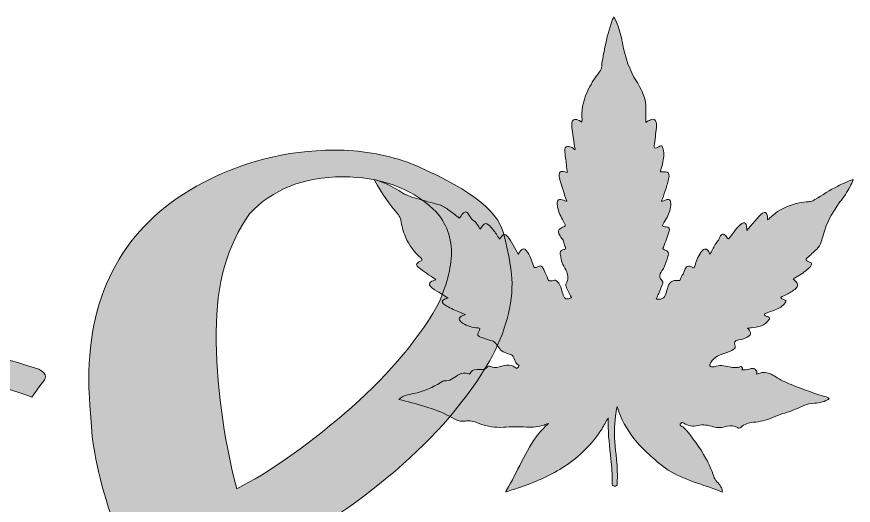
# Model space of a CAD drawing. Extents: x 464 to 1536, y -1291 to -709.
# Drawn here: x 717.1 to 961.7, y -852.4 to -709.4 of the extents above; entities that cross this region are included whole.
import ezdxf

# ---------------------------------------------------------------- set-up
doc = ezdxf.new("R2010")
doc.units = 0
doc.header["$MEASUREMENT"] = 0
doc.layers.add('katman 1', color=7, linetype='Continuous')

# ---------------------------------------------------------------- blocks, each defined once
blk = doc.blocks.new('block 4')
at = {"layer": 'katman 1', "true_color": 0xe21f1f}
h = blk.add_hatch(color=22, dxfattribs=at)
h.dxf.hatch_style = 2
edge = h.paths.add_edge_path()
edge.add_spline(control_points=[(890.04, -826.76), (889.43, -827.87), (888.83, -828.98), (888.16, -830.05), (885.39, -834.49), (881.75, -838.07), (877.38, -840.94), (873.43, -843.53), (869.13, -845.42), (864.68, -846.98), (863.22, -847.49), (861.75, -847.96), (860.27, -848.41), (860.22, -848.43), (860.16, -848.43), (860.04, -848.46), (860.16, -848.27), (860.25, -848.12), (860.33, -847.97), (861.97, -845.29), (863.3, -842.44), (864.72, -839.64), (866.18, -836.76), (867.73, -833.93), (869.77, -831.4), (870.61, -830.36), (871.53, -829.4), (872.59, -828.42), (872.11, -828.6), (871.73, -828.75), (871.34, -828.88), (869.67, -829.45), (867.93, -829.54), (866.18, -829.47), (863.92, -829.39), (861.66, -829.39), (859.4, -829.53), (857.04, -829.68), (854.74, -829.41), (852.54, -828.5), (851.61, -828.11), (850.66, -827.81), (849.66, -827.7), (849.23, -827.65), (848.8, -827.62), (848.37, -827.71), (847.33, -827.94), (846.35, -827.74), (845.45, -827.22), (840.86, -824.58), (835.83, -823.15), (830.75, -821.86), (830.14, -821.71), (829.53, -821.59), (828.87, -821.44), (829.58, -820.66), (830.43, -820.22), (831.39, -820.01), (832.63, -819.74), (833.89, -819.56), (835.12, -819.19), (837.46, -818.48), (839.63, -817.4), (841.67, -816.07), (841.81, -815.97), (841.94, -815.9), (842.13, -815.93), (842.89, -816.07), (843.6, -815.85), (844.25, -815.49), (844.89, -815.12), (845.51, -814.72), (846.14, -814.34), (847.16, -813.72), (848.22, -813.44), (849.37, -813.94), (849.5, -814), (849.54, -813.96), (849.58, -813.86), (849.98, -812.93), (850.76, -812.68), (851.67, -812.67), (852.21, -812.66), (852.74, -812.7), (853.28, -812.65), (853.89, -812.59), (854.41, -812.37), (854.77, -811.85), (854.94, -811.62), (855.17, -811.54), (855.43, -811.68), (856.31, -812.18), (857.23, -812.11), (858.17, -811.88), (858.89, -811.71), (859.59, -811.48), (860.32, -811.38), (861.26, -811.25), (862.1, -811.44), (862.83, -812.06), (863.01, -812.21), (863.22, -812.38), (863.47, -812.23), (863.76, -812.06), (863.89, -811.75), (864, -811.45), (864.04, -811.35), (863.93, -811.35), (863.87, -811.33), (863.31, -811.16), (863.03, -810.73), (862.85, -810.22), (862.73, -809.89), (862.62, -809.55), (862.49, -809.21), (862.29, -808.69), (861.92, -808.35), (861.37, -808.2), (860.8, -808.04), (860.23, -807.85), (859.69, -807.61), (859.16, -807.39), (858.7, -807.07), (858.36, -806.62), (857.95, -806.09), (857.55, -805.55), (857.17, -805), (856.91, -804.62), (856.57, -804.35), (856.13, -804.25), (855.04, -803.99), (854.01, -803.55), (852.93, -803.25), (851.88, -802.95), (851.67, -802.43), (852.22, -801.47), (852.28, -801.37), (852.34, -801.27), (852.4, -801.16), (852.69, -800.68), (852.58, -800.45), (852.01, -800.45), (850.36, -800.45), (848.88, -799.92), (847.51, -799.04), (847.24, -798.86), (846.98, -798.67), (846.76, -798.43), (846.38, -798), (846.41, -797.6), (846.86, -797.24), (847.27, -796.91), (847.77, -796.77), (848.3, -796.55), (847.75, -796.32), (847.24, -796.1), (846.73, -795.88), (845.42, -795.32), (844.1, -794.77), (842.84, -794.09), (842.46, -793.88), (842.08, -793.65), (841.78, -793.31), (841.43, -792.9), (841.49, -792.54), (841.93, -792.23), (842.31, -791.96), (842.76, -791.85), (843.25, -791.68), (842.52, -791.25), (841.82, -790.84), (841.13, -790.42), (840.31, -789.93), (839.5, -789.43), (838.74, -788.86), (838.46, -788.65), (838.2, -788.42), (838, -788.14), (837.69, -787.7), (837.75, -787.34), (838.19, -787.03), (838.64, -786.71), (839.18, -786.59), (839.71, -786.42), (839.65, -786.27), (839.51, -786.22), (839.4, -786.15), (837.72, -785.12), (836.18, -783.89), (834.58, -782.75), (834.46, -782.66), (834.35, -782.55), (834.24, -782.43), (833.98, -782.13), (834, -781.81), (834.3, -781.51), (834.57, -781.25), (834.9, -781.08), (835.23, -780.92), (835.79, -780.67), (835.83, -780.44), (835.36, -780.05), (833.34, -778.36), (831.87, -776.26), (830.81, -773.86), (830.11, -772.27), (829.67, -770.6), (829.44, -768.89), (829.36, -768.29), (829.08, -767.85), (828.71, -767.41), (826.1, -764.3), (823.73, -761.03), (821.86, -757.41), (821.81, -757.31), (821.76, -757.2), (821.69, -757.05), (822.6, -757.27), (823.43, -757.58), (824.25, -757.92), (826.07, -758.66), (827.8, -759.6), (829.45, -760.66), (830.87, -761.58), (832.4, -762.19), (834.02, -762.61), (836.25, -763.2), (838.47, -763.84), (840.69, -764.46), (841.75, -764.75), (842.64, -765.35), (843.48, -766.02), (844.37, -766.72), (845.34, -767.31), (846.16, -768.1), (846.51, -768.43), (846.65, -768.37), (846.9, -767.95), (847.15, -767.51), (847.39, -767.08), (847.79, -766.75), (848.22, -766.41), (848.58, -766.43), (848.95, -766.83), (849.26, -767.16), (849.46, -767.55), (849.68, -767.93), (849.93, -768.39), (850.22, -768.78), (850.7, -769.04), (851.2, -769.32), (851.5, -769.82), (851.82, -770.28), (852.1, -770.7), (852.39, -771.12), (852.69, -771.57), (852.94, -771.16), (853.13, -770.78), (853.4, -770.45), (853.91, -769.82), (854.44, -769.76), (855.07, -770.27), (855.58, -770.68), (855.99, -771.2), (856.39, -771.72), (857.06, -772.6), (857.67, -773.53), (858.31, -774.48), (858.51, -774.22), (858.69, -773.96), (858.89, -773.72), (859.52, -772.94), (859.95, -772.91), (860.62, -773.67), (861.3, -774.43), (861.78, -775.33), (862.28, -776.21), (862.79, -777.12), (863.29, -778.04), (863.81, -778.98), (864, -778.62), (864.14, -778.25), (864.37, -777.94), (864.9, -777.21), (865.51, -777.17), (866.12, -777.84), (866.72, -778.5), (867.06, -779.32), (867.42, -780.12), (867.73, -780.83), (868.06, -781.53), (868.2, -782.3), (868.29, -782.81), (868.54, -782.93), (869.03, -782.77), (869.27, -782.69), (869.51, -782.56), (869.74, -782.45), (870.13, -782.26), (870.41, -782.3), (870.71, -782.62), (871, -782.92), (871.19, -783.3), (871.34, -783.68), (871.69, -784.53), (872.23, -785.29), (872.43, -786.2), (872.51, -786.56), (872.81, -786.73), (873.19, -786.73), (873.49, -786.73), (873.78, -786.67), (874.06, -786.57), (874.5, -786.42), (874.86, -786.53), (875.17, -786.85), (875.8, -787.49), (876.11, -788.3), (876.38, -789.13), (876.57, -789.7), (876.7, -790.3), (876.87, -790.88), (877.26, -792.18), (878.1, -792.15), (879.23, -791.68), (879.39, -791.61), (879.3, -791.51), (879.25, -791.42), (878.98, -790.91), (878.7, -790.4), (878.42, -789.89), (878.15, -789.4), (877.87, -788.92), (877.72, -788.37), (877.64, -788.06), (877.64, -787.77), (877.8, -787.48), (878.4, -786.35), (878.4, -785.2), (877.92, -784.03), (877.61, -783.29), (877.22, -782.6), (876.84, -781.9), (876.34, -780.95), (876.22, -779.9), (876.03, -778.88), (875.91, -778.25), (876.17, -777.9), (876.76, -777.65), (876.92, -777.58), (877.1, -777.54), (877.26, -777.48), (877.58, -777.36), (877.68, -777.17), (877.53, -776.86), (877.33, -776.42), (877.18, -775.98), (877.12, -775.48), (877.07, -774.99), (876.72, -774.6), (876.45, -774.2), (876.16, -773.77), (875.83, -773.37), (875.64, -772.89), (875.38, -772.23), (875.52, -771.75), (876.1, -771.33), (876.45, -771.08), (876.84, -770.89), (877.25, -770.79), (877.57, -770.7), (877.57, -770.58), (877.48, -770.3), (877.29, -769.75), (876.99, -769.27), (876.7, -768.78), (875.93, -767.49), (875.38, -766.12), (875.19, -764.61), (875.15, -764.25), (875.13, -763.88), (875.22, -763.51), (875.35, -762.98), (875.68, -762.77), (876.22, -762.85), (876.76, -762.92), (877.2, -763.27), (877.74, -763.36), (877.78, -763.36), (877.83, -763.37), (877.92, -763.39), (877.69, -762.71), (877.47, -762.05), (877.27, -761.39), (876.75, -759.76), (876.17, -758.15), (875.77, -756.48), (875.69, -756.14), (875.67, -755.79), (875.72, -755.45), (875.8, -754.91), (876.1, -754.66), (876.64, -754.65), (876.89, -754.65), (877.14, -754.7), (877.38, -754.78), (877.6, -754.86), (877.82, -754.94), (878.09, -755.03), (878.01, -754.26), (877.92, -753.53), (877.85, -752.79), (877.72, -751.36), (877.44, -749.96), (877.38, -748.53), (877.38, -748.42), (877.38, -748.31), (877.39, -748.2), (877.5, -747.5), (877.88, -747.24), (878.57, -747.38), (879, -747.47), (879.38, -747.66), (879.78, -747.83), (879.94, -747.9), (879.95, -748.04), (880.01, -748.16), (880.08, -748.27), (880.16, -748.32), (880.28, -748.27), (880.39, -748.23), (880.39, -748.14), (880.37, -748.03), (879.98, -746.18), (879.72, -744.3), (879.49, -742.42), (879.41, -741.76), (879.34, -741.1), (879.45, -740.43), (879.58, -739.6), (880.07, -739.28), (880.87, -739.51), (881.4, -739.66), (881.87, -739.94), (882.39, -740.23), (882.39, -739.74), (882.42, -739.31), (882.39, -738.87), (882.17, -735.88), (883.05, -733.15), (884.34, -730.52), (885.22, -728.75), (886.26, -727.07), (887.56, -725.56), (888, -725.07), (888.09, -724.45), (888.16, -723.83), (888.35, -721.92), (888.75, -720.05), (889.12, -718.17), (889.63, -715.55), (890.3, -712.97), (891.26, -710.48), (891.39, -710.13), (891.53, -709.8), (891.7, -709.4), (892.24, -710.32), (892.63, -711.25), (892.97, -712.19), (893.61, -713.98), (893.97, -715.84), (894.34, -717.7), (895.07, -721.45), (896.27, -725.03), (898.32, -728.3), (899.28, -729.83), (900.15, -731.42), (900.67, -733.17), (900.93, -734.05), (901.09, -734.95), (901.08, -735.88), (901.08, -737.34), (901.08, -738.81), (901.08, -740.28), (901.25, -740.3), (901.35, -740.17), (901.46, -740.1), (901.88, -739.85), (902.3, -739.6), (902.78, -739.48), (903.5, -739.29), (903.93, -739.57), (904.08, -740.29), (904.19, -740.81), (904.18, -741.34), (904.13, -741.86), (903.94, -743.65), (903.74, -745.44), (903.53, -747.22), (903.47, -747.79), (903.61, -747.93), (904.17, -747.77), (904.51, -747.67), (904.79, -747.46), (905.09, -747.3), (905.58, -747.03), (905.79, -747.11), (905.97, -747.64), (906.45, -749.03), (906.34, -750.43), (906.04, -751.84), (905.85, -752.74), (905.58, -753.63), (905.32, -754.52), (905.26, -754.75), (905.3, -754.81), (905.54, -754.8), (905.97, -754.78), (906.4, -754.77), (906.83, -754.8), (907.61, -754.86), (907.92, -755.26), (907.84, -756.05), (907.71, -757.27), (907.34, -758.44), (906.97, -759.61), (906.63, -760.65), (906.28, -761.69), (905.92, -762.72), (905.84, -762.95), (905.71, -763.17), (905.6, -763.4), (905.93, -763.41), (906.23, -763.36), (906.51, -763.2), (906.8, -763.04), (907.11, -762.91), (907.44, -762.87), (907.93, -762.81), (908.2, -762.98), (908.3, -763.46), (908.47, -764.2), (908.34, -764.93), (908.19, -765.66), (907.89, -767.07), (907.23, -768.31), (906.43, -769.49), (906.28, -769.71), (906.12, -769.92), (906.01, -770.16), (905.85, -770.47), (905.93, -770.64), (906.26, -770.76), (906.5, -770.85), (906.74, -770.87), (906.99, -770.89), (907.83, -770.96), (908.11, -771.36), (907.86, -772.18), (907.39, -773.75), (906.84, -775.29), (906.19, -776.8), (905.94, -777.37), (905.95, -777.37), (906.52, -777.57), (907.55, -777.93), (907.88, -778.58), (907.53, -779.61), (907.18, -780.63), (906.81, -781.65), (906.42, -782.66), (906.22, -783.2), (905.84, -783.64), (905.54, -784.12), (905.14, -784.76), (904.93, -785.42), (905.37, -786.13), (905.5, -786.34), (905.66, -786.54), (905.86, -786.69), (906.1, -786.88), (906.11, -787.09), (906.03, -787.35), (905.68, -788.38), (905.23, -789.37), (904.81, -790.36), (904.6, -790.86), (904.38, -791.34), (904.16, -791.83), (904.09, -791.98), (904.07, -792.07), (904.29, -792.06), (904.66, -792.04), (905.03, -792.05), (905.4, -792.01), (906.02, -791.93), (906.46, -791.57), (906.73, -791), (907.05, -790.33), (907.15, -789.59), (907.37, -788.89), (907.44, -788.67), (907.5, -788.45), (907.58, -788.25), (908.1, -786.94), (909.05, -786.4), (910.44, -786.61), (910.98, -786.69), (911.08, -786.63), (911.24, -786.11), (911.4, -785.61), (911.57, -785.13), (911.93, -784.72), (912.18, -784.42), (912.25, -784.01), (912.38, -783.64), (912.82, -782.33), (913.41, -782.09), (914.65, -782.73), (915.18, -783), (915.23, -782.95), (915.4, -782.35), (915.78, -780.97), (916.29, -779.64), (917.1, -778.44), (917.32, -778.11), (917.58, -777.79), (917.92, -777.56), (918.33, -777.28), (918.73, -777.33), (919.09, -777.67), (919.43, -777.99), (919.6, -778.43), (919.84, -778.9), (920.03, -778.55), (920.19, -778.24), (920.35, -777.93), (920.87, -776.92), (921.36, -775.88), (922.14, -775.02), (922.36, -774.77), (922.44, -774.43), (922.58, -774.12), (922.71, -773.83), (922.83, -773.53), (923.04, -773.28), (923.31, -772.97), (923.65, -772.92), (924, -773.15), (924.35, -773.39), (924.6, -773.72), (924.85, -774.06), (925.12, -774.44), (925.26, -774.45), (925.55, -774.09), (925.96, -773.55), (926.35, -772.99), (926.76, -772.45), (927.31, -771.71), (927.88, -771), (928.56, -770.37), (928.79, -770.16), (929.03, -769.96), (929.31, -769.83), (929.8, -769.6), (930.14, -769.73), (930.34, -770.23), (930.52, -770.7), (930.55, -771.21), (930.56, -771.71), (930.56, -771.76), (930.56, -771.82), (930.56, -771.97), (930.99, -771.47), (931.35, -771.04), (931.71, -770.61), (932.63, -769.54), (933.51, -768.44), (934.5, -767.44), (934.69, -767.25), (934.9, -767.07), (935.13, -766.92), (935.83, -766.46), (936.29, -766.63), (936.51, -767.44), (936.64, -767.89), (936.64, -768.35), (936.66, -768.85), (936.91, -768.73), (937.08, -768.54), (937.25, -768.37), (940.2, -765.41), (943.86, -764.02), (947.95, -763.59), (948.38, -763.55), (948.8, -763.51), (949.23, -763.46), (949.71, -763.41), (950.1, -763.17), (950.5, -762.92), (952.68, -761.54), (954.88, -760.18), (957.17, -758.99), (958.62, -758.23), (960.11, -757.58), (961.7, -757.03), (961.45, -757.79), (961.12, -758.47), (960.77, -759.13), (959.93, -760.72), (958.89, -762.18), (957.81, -763.6), (955.13, -767.09), (953.37, -771.02), (952.33, -775.28), (952.12, -776.14), (951.66, -776.83), (951.02, -777.4), (950.06, -778.24), (949.22, -779.21), (948.21, -779.99), (947.77, -780.33), (947.82, -780.64), (948.3, -780.93), (948.56, -781.09), (948.84, -781.18), (949.12, -781.29), (949.57, -781.46), (949.66, -781.71), (949.41, -782.12), (949.11, -782.62), (948.67, -782.99), (948.25, -783.38), (947.14, -784.39), (945.88, -785.17), (944.55, -785.86), (944.4, -785.94), (944.25, -786.02), (944.08, -786.11), (944.37, -786.38), (944.65, -786.62), (944.9, -786.88), (945.59, -787.6), (945.59, -788.24), (944.87, -788.93), (944.09, -789.68), (943.12, -790.15), (942.17, -790.65), (941.69, -790.91), (941.2, -791.16), (940.7, -791.38), (940.41, -791.5), (940.47, -791.62), (940.64, -791.78), (940.89, -792.02), (941.22, -792.11), (941.53, -792.24), (942.1, -792.48), (942.14, -792.63), (941.78, -793.13), (941.05, -794.13), (940.03, -794.73), (938.9, -795.16), (937.96, -795.52), (937, -795.85), (936.05, -796.2), (935.93, -796.25), (935.73, -796.24), (935.71, -796.46), (935.7, -796.68), (935.82, -796.82), (936, -796.91), (936.26, -797.04), (936.53, -797.13), (936.78, -797.25), (937.26, -797.47), (937.33, -797.72), (937.02, -798.15), (936.46, -798.93), (935.72, -799.47), (934.84, -799.83), (933.86, -800.22), (932.84, -800.37), (931.81, -800.46), (931.48, -800.49), (931.15, -800.52), (930.78, -800.55), (931.05, -800.85), (931.32, -801.1), (931.5, -801.42), (931.84, -802.01), (931.78, -802.45), (931.22, -802.81), (930.32, -803.38), (929.42, -803.93), (928.28, -803.99), (927.02, -804.06), (926.67, -804.68), (927.14, -805.85), (927.29, -806.21), (927.19, -806.38), (926.92, -806.58), (925.99, -807.27), (924.91, -807.6), (923.84, -807.97), (923.02, -808.26), (922.21, -808.56), (921.48, -809.05), (920.67, -809.61), (920.12, -810.37), (919.75, -811.27), (919.65, -811.51), (919.73, -811.62), (919.93, -811.72), (920.3, -811.9), (920.72, -811.96), (921.08, -811.82), (922.56, -811.25), (924.01, -811.53), (925.47, -811.85), (926.6, -812.1), (927.73, -812.24), (928.84, -811.77), (928.94, -811.73), (928.99, -811.74), (929.06, -811.81), (929.4, -812.16), (929.43, -812.38), (929.16, -812.69), (929.87, -812.75), (930.56, -812.8), (931.23, -812.54), (931.44, -812.46), (931.67, -812.41), (931.89, -812.37), (932.31, -812.29), (932.72, -812.31), (933.06, -812.63), (933.52, -813.07), (933.6, -813.41), (933.33, -813.98), (933.57, -813.96), (933.81, -813.95), (934.02, -813.85), (935.3, -813.29), (936.53, -813.44), (937.74, -814.03), (938.34, -814.32), (938.91, -814.67), (939.47, -815.05), (940.93, -816.04), (942.58, -816.61), (944.2, -817.28), (947.35, -818.58), (950.55, -819.71), (953.82, -820.66), (954.13, -820.75), (954.21, -820.8), (954.65, -821.19), (954.03, -821.64), (953.35, -821.93), (952.64, -822.13), (951.89, -822.35), (951.13, -822.48), (950.35, -822.51), (949.22, -822.55), (948.12, -822.78), (947.1, -823.25), (945.06, -824.19), (943.02, -825.07), (940.84, -825.64), (939.82, -825.91), (938.86, -826.39), (937.89, -826.8), (936.16, -827.54), (934.35, -827.9), (932.49, -828.09), (931.13, -828.24), (929.85, -828.61), (928.81, -829.57), (928.53, -829.82), (928.24, -829.89), (927.85, -829.63), (926.92, -829), (925.86, -829.08), (924.82, -829.26), (924.09, -829.39), (923.37, -829.56), (922.63, -829.63), (921.98, -829.69), (921.35, -829.61), (920.73, -829.41), (919.28, -828.93), (917.79, -828.61), (916.31, -829.04), (914.78, -829.47), (913.47, -829.15), (912.21, -828.33), (911.93, -828.15), (911.66, -828.04), (911.37, -828.33), (910.94, -828.78), (911, -829.09), (911.58, -829.31), (911.81, -829.39), (912.02, -829.47), (912.19, -829.66), (914.63, -832.46), (916.86, -835.41), (918.64, -838.69), (919.53, -840.34), (920.31, -842.05), (920.9, -843.84), (921.11, -844.47), (921.43, -845), (921.86, -845.5), (922.27, -845.96), (922.7, -846.41), (923.01, -846.95), (923.29, -847.42), (923.44, -847.93), (923.4, -848.52), (922.77, -848.27), (922.17, -848.02), (921.55, -847.78), (919.05, -846.82), (916.49, -846.05), (913.98, -845.12), (911.44, -844.18), (908.96, -843.1), (906.78, -841.47), (903.39, -838.94), (900.21, -836.17), (897.58, -832.82), (895.44, -830.1), (893.78, -827.12), (892.76, -823.8), (892.74, -823.73), (892.7, -823.65), (892.65, -823.51), (892.44, -824.49), (892.31, -825.41), (892.2, -826.33), (891.86, -829.18), (891.82, -832.04), (892.07, -834.9), (892.18, -836.27), (892.37, -837.65), (892.51, -839.02), (892.74, -841.34), (892.77, -843.66), (892.7, -845.98), (892.68, -846.58), (892.39, -846.82), (891.84, -846.77), (891.49, -846.74), (891.28, -846.56), (891.25, -846.21), (891.23, -846.02), (891.23, -845.83), (891.23, -845.64), (891.27, -843.36), (891.1, -841.09), (890.87, -838.83), (890.5, -835.3), (890.01, -831.78), (890.04, -828.21), (890.04, -827.73), (890.04, -827.24), (890.04, -826.76)], knot_values=[0, 0, 0, 0, 1, 1, 1, 2, 2, 2, 3, 3, 3, 4, 4, 4, 5, 5, 5, 6, 6, 6, 7, 7, 7, 8, 8, 8, 9, 9, 9, 10, 10, 10, 11, 11, 11, 12, 12, 12, 13, 13, 13, 14, 14, 14, 15, 15, 15, 16, 16, 16, 17, 17, 17, 18, 18, 18, 19, 19, 19, 20, 20, 20, 21, 21, 21, 22, 22, 22, 23, 23, 23, 24, 24, 24, 25, 25, 25, 26, 26, 26, 27, 27, 27, 28, 28, 28, 29, 29, 29, 30, 30, 30, 31, 31, 31, 32, 32, 32, 33, 33, 33, 34, 34, 34, 35, 35, 35, 36, 36, 36, 37, 37, 37, 38, 38, 38, 39, 39, 39, 40, 40, 40, 41, 41, 41, 42, 42, 42, 43, 43, 43, 44, 44, 44, 45, 45, 45, 46, 46, 46, 47, 47, 47, 48, 48, 48, 49, 49, 49, 50, 50, 50, 51, 51, 51, 52, 52, 52, 53, 53, 53, 54, 54, 54, 55, 55, 55, 56, 56, 56, 57, 57, 57, 58, 58, 58, 59, 59, 59, 60, 60, 60, 61, 61, 61, 62, 62, 62, 63, 63, 63, 64, 64, 64, 65, 65, 65, 66, 66, 66, 67, 67, 67, 68, 68, 68, 69, 69, 69, 70, 70, 70, 71, 71, 71, 72, 72, 72, 73, 73, 73, 74, 74, 74, 75, 75, 75, 76, 76, 76, 77, 77, 77, 78, 78, 78, 79, 79, 79, 80, 80, 80, 81, 81, 81, 82, 82, 82, 83, 83, 83, 84, 84, 84, 85, 85, 85, 86, 86, 86, 87, 87, 87, 88, 88, 88, 89, 89, 89, 90, 90, 90, 91, 91, 91, 92, 92, 92, 93, 93, 93, 94, 94, 94, 95, 95, 95, 96, 96, 96, 97, 97, 97, 98, 98, 98, 99, 99, 99, 100, 100, 100, 101, 101, 101, 102, 102, 102, 103, 103, 103, 104, 104, 104, 105, 105, 105, 106, 106, 106, 107, 107, 107, 108, 108, 108, 109, 109, 109, 110, 110, 110, 111, 111, 111, 112, 112, 112, 113, 113, 113, 114, 114, 114, 115, 115, 115, 116, 116, 116, 117, 117, 117, 118, 118, 118, 119, 119, 119, 120, 120, 120, 121, 121, 121, 122, 122, 122, 123, 123, 123, 124, 124, 124, 125, 125, 125, 126, 126, 126, 127, 127, 127, 128, 128, 128, 129, 129, 129, 130, 130, 130, 131, 131, 131, 132, 132, 132, 133, 133, 133, 134, 134, 134, 135, 135, 135, 136, 136, 136, 137, 137, 137, 138, 138, 138, 139, 139, 139, 140, 140, 140, 141, 141, 141, 142, 142, 142, 143, 143, 143, 144, 144, 144, 145, 145, 145, 146, 146, 146, 147, 147, 147, 148, 148, 148, 149, 149, 149, 150, 150, 150, 151, 151, 151, 152, 152, 152, 153, 153, 153, 154, 154, 154, 155, 155, 155, 156, 156, 156, 157, 157, 157, 158, 158, 158, 159, 159, 159, 160, 160, 160, 161, 161, 161, 162, 162, 162, 163, 163, 163, 164, 164, 164, 165, 165, 165, 166, 166, 166, 167, 167, 167, 168, 168, 168, 169, 169, 169, 170, 170, 170, 171, 171, 171, 172, 172, 172, 173, 173, 173, 174, 174, 174, 175, 175, 175, 176, 176, 176, 177, 177, 177, 178, 178, 178, 179, 179, 179, 180, 180, 180, 181, 181, 181, 182, 182, 182, 183, 183, 183, 184, 184, 184, 185, 185, 185, 186, 186, 186, 187, 187, 187, 188, 188, 188, 189, 189, 189, 190, 190, 190, 191, 191, 191, 192, 192, 192, 193, 193, 193, 194, 194, 194, 195, 195, 195, 196, 196, 196, 197, 197, 197, 198, 198, 198, 199, 199, 199, 200, 200, 200, 201, 201, 201, 202, 202, 202, 203, 203, 203, 204, 204, 204, 205, 205, 205, 206, 206, 206, 207, 207, 207, 208, 208, 208, 209, 209, 209, 210, 210, 210, 211, 211, 211, 212, 212, 212, 213, 213, 213, 214, 214, 214, 215, 215, 215, 216, 216, 216, 217, 217, 217, 218, 218, 218, 219, 219, 219, 220, 220, 220, 221, 221, 221, 222, 222, 222, 223, 223, 223, 224, 224, 224, 225, 225, 225, 226, 226, 226, 227, 227, 227, 228, 228, 228, 229, 229, 229, 230, 230, 230, 231, 231, 231, 232, 232, 232, 233, 233, 233, 234, 234, 234, 235, 235, 235, 236, 236, 236, 237, 237, 237, 238, 238, 238, 239, 239, 239, 240, 240, 240, 241, 241, 241, 242, 242, 242, 243, 243, 243, 244, 244, 244, 245, 245, 245, 246, 246, 246, 247, 247, 247, 248, 248, 248, 249, 249, 249, 250, 250, 250, 251, 251, 251, 252, 252, 252, 253, 253, 253, 254, 254, 254, 255, 255, 255, 256, 256, 256, 257, 257, 257, 258, 258, 258, 259, 259, 259, 260, 260, 260, 261, 261, 261, 262, 262, 262, 263, 263, 263, 264, 264, 264, 265, 265, 265, 266, 266, 266, 267, 267, 267, 268, 268, 268, 269, 269, 269, 270, 270, 270, 271, 271, 271, 272, 272, 272, 273, 273, 273, 274, 274, 274, 275, 275, 275, 276, 276, 276, 277, 277, 277, 278, 278, 278, 279, 279, 279, 280, 280, 280, 281, 281, 281, 282, 282, 282, 283, 283, 283, 284, 284, 284, 285, 285, 285, 286, 286, 286, 287, 287, 287, 288, 288, 288, 289, 289, 289, 290, 290, 290, 291, 291, 291, 292, 292, 292, 293, 293, 293, 294, 294, 294, 295, 295, 295, 296, 296, 296, 297, 297, 297, 298, 298, 298, 299, 299, 299, 300, 300, 300, 301, 301, 301, 302, 302, 302, 303, 303, 303, 304, 304, 304, 305, 305, 305, 306, 306, 306, 307, 307, 307, 308, 308, 308, 309, 309, 309, 310, 310, 310, 311, 311, 311, 312, 312, 312, 313, 313, 313, 314, 314, 314, 315, 315, 315, 316, 316, 316, 317, 317, 317, 318, 318, 318, 319, 319, 319, 320, 320, 320, 321, 321, 321, 322, 322, 322, 323, 323, 323, 323], degree=3, periodic=1)
at = {"layer": 'katman 1', "lineweight": 0}
blk.add_open_spline([(890.04, -826.76), (889.43, -827.87), (888.83, -828.98), (888.16, -830.05), (885.39, -834.49), (881.75, -838.07), (877.38, -840.94), (873.43, -843.53), (869.13, -845.42), (864.68, -846.98), (863.22, -847.49), (861.75, -847.96), (860.27, -848.41), (860.22, -848.43), (860.16, -848.43), (860.04, -848.46), (860.16, -848.27), (860.25, -848.12), (860.33, -847.97), (861.97, -845.29), (863.3, -842.44), (864.72, -839.64), (866.18, -836.76), (867.73, -833.93), (869.77, -831.4), (870.61, -830.36), (871.53, -829.4), (872.59, -828.42), (872.11, -828.6), (871.73, -828.75), (871.34, -828.88), (869.67, -829.45), (867.93, -829.54), (866.18, -829.47), (863.92, -829.39), (861.66, -829.39), (859.4, -829.53), (857.04, -829.68), (854.74, -829.41), (852.54, -828.5), (851.61, -828.11), (850.66, -827.81), (849.66, -827.7), (849.23, -827.65), (848.8, -827.62), (848.37, -827.71), (847.33, -827.94), (846.35, -827.74), (845.45, -827.22), (840.86, -824.58), (835.83, -823.15), (830.75, -821.86), (830.14, -821.71), (829.53, -821.59), (828.87, -821.44), (829.58, -820.66), (830.43, -820.22), (831.39, -820.01), (832.63, -819.74), (833.89, -819.56), (835.12, -819.19), (837.46, -818.48), (839.63, -817.4), (841.67, -816.07), (841.81, -815.97), (841.94, -815.9), (842.13, -815.93), (842.89, -816.07), (843.6, -815.85), (844.25, -815.49), (844.89, -815.12), (845.51, -814.72), (846.14, -814.34), (847.16, -813.72), (848.22, -813.44), (849.37, -813.94), (849.5, -814), (849.54, -813.96), (849.58, -813.86), (849.98, -812.93), (850.76, -812.68), (851.67, -812.67), (852.21, -812.66), (852.74, -812.7), (853.28, -812.65), (853.89, -812.59), (854.41, -812.37), (854.77, -811.85), (854.94, -811.62), (855.17, -811.54), (855.43, -811.68), (856.31, -812.18), (857.23, -812.11), (858.17, -811.88), (858.89, -811.71), (859.59, -811.48), (860.32, -811.38), (861.26, -811.25), (862.1, -811.44), (862.83, -812.06), (863.01, -812.21), (863.22, -812.38), (863.47, -812.23), (863.76, -812.06), (863.89, -811.75), (864, -811.45), (864.04, -811.35), (863.93, -811.35), (863.87, -811.33), (863.31, -811.16), (863.03, -810.73), (862.85, -810.22), (862.73, -809.89), (862.62, -809.55), (862.49, -809.21), (862.29, -808.69), (861.92, -808.35), (861.37, -808.2), (860.8, -808.04), (860.23, -807.85), (859.69, -807.61), (859.16, -807.39), (858.7, -807.07), (858.36, -806.62), (857.95, -806.09), (857.55, -805.55), (857.17, -805), (856.91, -804.62), (856.57, -804.35), (856.13, -804.25), (855.04, -803.99), (854.01, -803.55), (852.93, -803.25), (851.88, -802.95), (851.67, -802.43), (852.22, -801.47), (852.28, -801.37), (852.34, -801.27), (852.4, -801.16), (852.69, -800.68), (852.58, -800.45), (852.01, -800.45), (850.36, -800.45), (848.88, -799.92), (847.51, -799.04), (847.24, -798.86), (846.98, -798.67), (846.76, -798.43), (846.38, -798), (846.41, -797.6), (846.86, -797.24), (847.27, -796.91), (847.77, -796.77), (848.3, -796.55), (847.75, -796.32), (847.24, -796.1), (846.73, -795.88), (845.42, -795.32), (844.1, -794.77), (842.84, -794.09), (842.46, -793.88), (842.08, -793.65), (841.78, -793.31), (841.43, -792.9), (841.49, -792.54), (841.93, -792.23), (842.31, -791.96), (842.76, -791.85), (843.25, -791.68), (842.52, -791.25), (841.82, -790.84), (841.13, -790.42), (840.31, -789.93), (839.5, -789.43), (838.74, -788.86), (838.46, -788.65), (838.2, -788.42), (838, -788.14), (837.69, -787.7), (837.75, -787.34), (838.19, -787.03), (838.64, -786.71), (839.18, -786.59), (839.71, -786.42), (839.65, -786.27), (839.51, -786.22), (839.4, -786.15), (837.72, -785.12), (836.18, -783.89), (834.58, -782.75), (834.46, -782.66), (834.35, -782.55), (834.24, -782.43), (833.98, -782.13), (834, -781.81), (834.3, -781.51), (834.57, -781.25), (834.9, -781.08), (835.23, -780.92), (835.79, -780.67), (835.83, -780.44), (835.36, -780.05), (833.34, -778.36), (831.87, -776.26), (830.81, -773.86), (830.11, -772.27), (829.67, -770.6), (829.44, -768.89), (829.36, -768.29), (829.08, -767.85), (828.71, -767.41), (826.1, -764.3), (823.73, -761.03), (821.86, -757.41), (821.81, -757.31), (821.76, -757.2), (821.69, -757.05), (822.6, -757.27), (823.43, -757.58), (824.25, -757.92), (826.07, -758.66), (827.8, -759.6), (829.45, -760.66), (830.87, -761.58), (832.4, -762.19), (834.02, -762.61), (836.25, -763.2), (838.47, -763.84), (840.69, -764.46), (841.75, -764.75), (842.64, -765.35), (843.48, -766.02), (844.37, -766.72), (845.34, -767.31), (846.16, -768.1), (846.51, -768.43), (846.65, -768.37), (846.9, -767.95), (847.15, -767.51), (847.39, -767.08), (847.79, -766.75), (848.22, -766.41), (848.58, -766.43), (848.95, -766.83), (849.26, -767.16), (849.46, -767.55), (849.68, -767.93), (849.93, -768.39), (850.22, -768.78), (850.7, -769.04), (851.2, -769.32), (851.5, -769.82), (851.82, -770.28), (852.1, -770.7), (852.39, -771.12), (852.69, -771.57), (852.94, -771.16), (853.13, -770.78), (853.4, -770.45), (853.91, -769.82), (854.44, -769.76), (855.07, -770.27), (855.58, -770.68), (855.99, -771.2), (856.39, -771.72), (857.06, -772.6), (857.67, -773.53), (858.31, -774.48), (858.51, -774.22), (858.69, -773.96), (858.89, -773.72), (859.52, -772.94), (859.95, -772.91), (860.62, -773.67), (861.3, -774.43), (861.78, -775.33), (862.28, -776.21), (862.79, -777.12), (863.29, -778.04), (863.81, -778.98), (864, -778.62), (864.14, -778.25), (864.37, -777.94), (864.9, -777.21), (865.51, -777.17), (866.12, -777.84), (866.72, -778.5), (867.06, -779.32), (867.42, -780.12), (867.73, -780.83), (868.06, -781.53), (868.2, -782.3), (868.29, -782.81), (868.54, -782.93), (869.03, -782.77), (869.27, -782.69), (869.51, -782.56), (869.74, -782.45), (870.13, -782.26), (870.41, -782.3), (870.71, -782.62), (871, -782.92), (871.19, -783.3), (871.34, -783.68), (871.69, -784.53), (872.23, -785.29), (872.43, -786.2), (872.51, -786.56), (872.81, -786.73), (873.19, -786.73), (873.49, -786.73), (873.78, -786.67), (874.06, -786.57), (874.5, -786.42), (874.86, -786.53), (875.17, -786.85), (875.8, -787.49), (876.11, -788.3), (876.38, -789.13), (876.57, -789.7), (876.7, -790.3), (876.87, -790.88), (877.26, -792.18), (878.1, -792.15), (879.23, -791.68), (879.39, -791.61), (879.3, -791.51), (879.25, -791.42), (878.98, -790.91), (878.7, -790.4), (878.42, -789.89), (878.15, -789.4), (877.87, -788.92), (877.72, -788.37), (877.64, -788.06), (877.64, -787.77), (877.8, -787.48), (878.4, -786.35), (878.4, -785.2), (877.92, -784.03), (877.61, -783.29), (877.22, -782.6), (876.84, -781.9), (876.34, -780.95), (876.22, -779.9), (876.03, -778.88), (875.91, -778.25), (876.17, -777.9), (876.76, -777.65), (876.92, -777.58), (877.1, -777.54), (877.26, -777.48), (877.58, -777.36), (877.68, -777.17), (877.53, -776.86), (877.33, -776.42), (877.18, -775.98), (877.12, -775.48), (877.07, -774.99), (876.72, -774.6), (876.45, -774.2), (876.16, -773.77), (875.83, -773.37), (875.64, -772.89), (875.38, -772.23), (875.52, -771.75), (876.1, -771.33), (876.45, -771.08), (876.84, -770.89), (877.25, -770.79), (877.57, -770.7), (877.57, -770.58), (877.48, -770.3), (877.29, -769.75), (876.99, -769.27), (876.7, -768.78), (875.93, -767.49), (875.38, -766.12), (875.19, -764.61), (875.15, -764.25), (875.13, -763.88), (875.22, -763.51), (875.35, -762.98), (875.68, -762.77), (876.22, -762.85), (876.76, -762.92), (877.2, -763.27), (877.74, -763.36), (877.78, -763.36), (877.83, -763.37), (877.92, -763.39), (877.69, -762.71), (877.47, -762.05), (877.27, -761.39), (876.75, -759.76), (876.17, -758.15), (875.77, -756.48), (875.69, -756.14), (875.67, -755.79), (875.72, -755.45), (875.8, -754.91), (876.1, -754.66), (876.64, -754.65), (876.89, -754.65), (877.14, -754.7), (877.38, -754.78), (877.6, -754.86), (877.82, -754.94), (878.09, -755.03), (878.01, -754.26), (877.92, -753.53), (877.85, -752.79), (877.72, -751.36), (877.44, -749.96), (877.38, -748.53), (877.38, -748.42), (877.38, -748.31), (877.39, -748.2), (877.5, -747.5), (877.88, -747.24), (878.57, -747.38), (879, -747.47), (879.38, -747.66), (879.78, -747.83), (879.94, -747.9), (879.95, -748.04), (880.01, -748.16), (880.08, -748.27), (880.16, -748.32), (880.28, -748.27), (880.39, -748.23), (880.39, -748.14), (880.37, -748.03), (879.98, -746.18), (879.72, -744.3), (879.49, -742.42), (879.41, -741.76), (879.34, -741.1), (879.45, -740.43), (879.58, -739.6), (880.07, -739.28), (880.87, -739.51), (881.4, -739.66), (881.87, -739.94), (882.39, -740.23), (882.39, -739.74), (882.42, -739.31), (882.39, -738.87), (882.17, -735.88), (883.05, -733.15), (884.34, -730.52), (885.22, -728.75), (886.26, -727.07), (887.56, -725.56), (888, -725.07), (888.09, -724.45), (888.16, -723.83), (888.35, -721.92), (888.75, -720.05), (889.12, -718.17), (889.63, -715.55), (890.3, -712.97), (891.26, -710.48), (891.39, -710.13), (891.53, -709.8), (891.7, -709.4), (892.24, -710.32), (892.63, -711.25), (892.97, -712.19), (893.61, -713.98), (893.97, -715.84), (894.34, -717.7), (895.07, -721.45), (896.27, -725.03), (898.32, -728.3), (899.28, -729.83), (900.15, -731.42), (900.67, -733.17), (900.93, -734.05), (901.09, -734.95), (901.08, -735.88), (901.08, -737.34), (901.08, -738.81), (901.08, -740.28), (901.25, -740.3), (901.35, -740.17), (901.46, -740.1), (901.88, -739.85), (902.3, -739.6), (902.78, -739.48), (903.5, -739.29), (903.93, -739.57), (904.08, -740.29), (904.19, -740.81), (904.18, -741.34), (904.13, -741.86), (903.94, -743.65), (903.74, -745.44), (903.53, -747.22), (903.47, -747.79), (903.61, -747.93), (904.17, -747.77), (904.51, -747.67), (904.79, -747.46), (905.09, -747.3), (905.58, -747.03), (905.79, -747.11), (905.97, -747.64), (906.45, -749.03), (906.34, -750.43), (906.04, -751.84), (905.85, -752.74), (905.58, -753.63), (905.32, -754.52), (905.26, -754.75), (905.3, -754.81), (905.54, -754.8), (905.97, -754.78), (906.4, -754.77), (906.83, -754.8), (907.61, -754.86), (907.92, -755.26), (907.84, -756.05), (907.71, -757.27), (907.34, -758.44), (906.97, -759.61), (906.63, -760.65), (906.28, -761.69), (905.92, -762.72), (905.84, -762.95), (905.71, -763.17), (905.6, -763.4), (905.93, -763.41), (906.23, -763.36), (906.51, -763.2), (906.8, -763.04), (907.11, -762.91), (907.44, -762.87), (907.93, -762.81), (908.2, -762.98), (908.3, -763.46), (908.47, -764.2), (908.34, -764.93), (908.19, -765.66), (907.89, -767.07), (907.23, -768.31), (906.43, -769.49), (906.28, -769.71), (906.12, -769.92), (906.01, -770.16), (905.85, -770.47), (905.93, -770.64), (906.26, -770.76), (906.5, -770.85), (906.74, -770.87), (906.99, -770.89), (907.83, -770.96), (908.11, -771.36), (907.86, -772.18), (907.39, -773.75), (906.84, -775.29), (906.19, -776.8), (905.94, -777.37), (905.95, -777.37), (906.52, -777.57), (907.55, -777.93), (907.88, -778.58), (907.53, -779.61), (907.18, -780.63), (906.81, -781.65), (906.42, -782.66), (906.22, -783.2), (905.84, -783.64), (905.54, -784.12), (905.14, -784.76), (904.93, -785.42), (905.37, -786.13), (905.5, -786.34), (905.66, -786.54), (905.86, -786.69), (906.1, -786.88), (906.11, -787.09), (906.03, -787.35), (905.68, -788.38), (905.23, -789.37), (904.81, -790.36), (904.6, -790.86), (904.38, -791.34), (904.16, -791.83), (904.09, -791.98), (904.07, -792.07), (904.29, -792.06), (904.66, -792.04), (905.03, -792.05), (905.4, -792.01), (906.02, -791.93), (906.46, -791.57), (906.73, -791), (907.05, -790.33), (907.15, -789.59), (907.37, -788.89), (907.44, -788.67), (907.5, -788.45), (907.58, -788.25), (908.1, -786.94), (909.05, -786.4), (910.44, -786.61), (910.98, -786.69), (911.08, -786.63), (911.24, -786.11), (911.4, -785.61), (911.57, -785.13), (911.93, -784.72), (912.18, -784.42), (912.25, -784.01), (912.38, -783.64), (912.82, -782.33), (913.41, -782.09), (914.65, -782.73), (915.18, -783), (915.23, -782.95), (915.4, -782.35), (915.78, -780.97), (916.29, -779.64), (917.1, -778.44), (917.32, -778.11), (917.58, -777.79), (917.92, -777.56), (918.33, -777.28), (918.73, -777.33), (919.09, -777.67), (919.43, -777.99), (919.6, -778.43), (919.84, -778.9), (920.03, -778.55), (920.19, -778.24), (920.35, -777.93), (920.87, -776.92), (921.36, -775.88), (922.14, -775.02), (922.36, -774.77), (922.44, -774.43), (922.58, -774.12), (922.71, -773.83), (922.83, -773.53), (923.04, -773.28), (923.31, -772.97), (923.65, -772.92), (924, -773.15), (924.35, -773.39), (924.6, -773.72), (924.85, -774.06), (925.12, -774.44), (925.26, -774.45), (925.55, -774.09), (925.96, -773.55), (926.35, -772.99), (926.76, -772.45), (927.31, -771.71), (927.88, -771), (928.56, -770.37), (928.79, -770.16), (929.03, -769.96), (929.31, -769.83), (929.8, -769.6), (930.14, -769.73), (930.34, -770.23), (930.52, -770.7), (930.55, -771.21), (930.56, -771.71), (930.56, -771.76), (930.56, -771.82), (930.56, -771.97), (930.99, -771.47), (931.35, -771.04), (931.71, -770.61), (932.63, -769.54), (933.51, -768.44), (934.5, -767.44), (934.69, -767.25), (934.9, -767.07), (935.13, -766.92), (935.83, -766.46), (936.29, -766.63), (936.51, -767.44), (936.64, -767.89), (936.64, -768.35), (936.66, -768.85), (936.91, -768.73), (937.08, -768.54), (937.25, -768.37), (940.2, -765.41), (943.86, -764.02), (947.95, -763.59), (948.38, -763.55), (948.8, -763.51), (949.23, -763.46), (949.71, -763.41), (950.1, -763.17), (950.5, -762.92), (952.68, -761.54), (954.88, -760.18), (957.17, -758.99), (958.62, -758.23), (960.11, -757.58), (961.7, -757.03), (961.45, -757.79), (961.12, -758.47), (960.77, -759.13), (959.93, -760.72), (958.89, -762.18), (957.81, -763.6), (955.13, -767.09), (953.37, -771.02), (952.33, -775.28), (952.12, -776.14), (951.66, -776.83), (951.02, -777.4), (950.06, -778.24), (949.22, -779.21), (948.21, -779.99), (947.77, -780.33), (947.82, -780.64), (948.3, -780.93), (948.56, -781.09), (948.84, -781.18), (949.12, -781.29), (949.57, -781.46), (949.66, -781.71), (949.41, -782.12), (949.11, -782.62), (948.67, -782.99), (948.25, -783.38), (947.14, -784.39), (945.88, -785.17), (944.55, -785.86), (944.4, -785.94), (944.25, -786.02), (944.08, -786.11), (944.37, -786.38), (944.65, -786.62), (944.9, -786.88), (945.59, -787.6), (945.59, -788.24), (944.87, -788.93), (944.09, -789.68), (943.12, -790.15), (942.17, -790.65), (941.69, -790.91), (941.2, -791.16), (940.7, -791.38), (940.41, -791.5), (940.47, -791.62), (940.64, -791.78), (940.89, -792.02), (941.22, -792.11), (941.53, -792.24), (942.1, -792.48), (942.14, -792.63), (941.78, -793.13), (941.05, -794.13), (940.03, -794.73), (938.9, -795.16), (937.96, -795.52), (937, -795.85), (936.05, -796.2), (935.93, -796.25), (935.73, -796.24), (935.71, -796.46), (935.7, -796.68), (935.82, -796.82), (936, -796.91), (936.26, -797.04), (936.53, -797.13), (936.78, -797.25), (937.26, -797.47), (937.33, -797.72), (937.02, -798.15), (936.46, -798.93), (935.72, -799.47), (934.84, -799.83), (933.86, -800.22), (932.84, -800.37), (931.81, -800.46), (931.48, -800.49), (931.15, -800.52), (930.78, -800.55), (931.05, -800.85), (931.32, -801.1), (931.5, -801.42), (931.84, -802.01), (931.78, -802.45), (931.22, -802.81), (930.32, -803.38), (929.42, -803.93), (928.28, -803.99), (927.02, -804.06), (926.67, -804.68), (927.14, -805.85), (927.29, -806.21), (927.19, -806.38), (926.92, -806.58), (925.99, -807.27), (924.91, -807.6), (923.84, -807.97), (923.02, -808.26), (922.21, -808.56), (921.48, -809.05), (920.67, -809.61), (920.12, -810.37), (919.75, -811.27), (919.65, -811.51), (919.73, -811.62), (919.93, -811.72), (920.3, -811.9), (920.72, -811.96), (921.08, -811.82), (922.56, -811.25), (924.01, -811.53), (925.47, -811.85), (926.6, -812.1), (927.73, -812.24), (928.84, -811.77), (928.94, -811.73), (928.99, -811.74), (929.06, -811.81), (929.4, -812.16), (929.43, -812.38), (929.16, -812.69), (929.87, -812.75), (930.56, -812.8), (931.23, -812.54), (931.44, -812.46), (931.67, -812.41), (931.89, -812.37), (932.31, -812.29), (932.72, -812.31), (933.06, -812.63), (933.52, -813.07), (933.6, -813.41), (933.33, -813.98), (933.57, -813.96), (933.81, -813.95), (934.02, -813.85), (935.3, -813.29), (936.53, -813.44), (937.74, -814.03), (938.34, -814.32), (938.91, -814.67), (939.47, -815.05), (940.93, -816.04), (942.58, -816.61), (944.2, -817.28), (947.35, -818.58), (950.55, -819.71), (953.82, -820.66), (954.13, -820.75), (954.21, -820.8), (954.65, -821.19), (954.03, -821.64), (953.35, -821.93), (952.64, -822.13), (951.89, -822.35), (951.13, -822.48), (950.35, -822.51), (949.22, -822.55), (948.12, -822.78), (947.1, -823.25), (945.06, -824.19), (943.02, -825.07), (940.84, -825.64), (939.82, -825.91), (938.86, -826.39), (937.89, -826.8), (936.16, -827.54), (934.35, -827.9), (932.49, -828.09), (931.13, -828.24), (929.85, -828.61), (928.81, -829.57), (928.53, -829.82), (928.24, -829.89), (927.85, -829.63), (926.92, -829), (925.86, -829.08), (924.82, -829.26), (924.09, -829.39), (923.37, -829.56), (922.63, -829.63), (921.98, -829.69), (921.35, -829.61), (920.73, -829.41), (919.28, -828.93), (917.79, -828.61), (916.31, -829.04), (914.78, -829.47), (913.47, -829.15), (912.21, -828.33), (911.93, -828.15), (911.66, -828.04), (911.37, -828.33), (910.94, -828.78), (911, -829.09), (911.58, -829.31), (911.81, -829.39), (912.02, -829.47), (912.19, -829.66), (914.63, -832.46), (916.86, -835.41), (918.64, -838.69), (919.53, -840.34), (920.31, -842.05), (920.9, -843.84), (921.11, -844.47), (921.43, -845), (921.86, -845.5), (922.27, -845.96), (922.7, -846.41), (923.01, -846.95), (923.29, -847.42), (923.44, -847.93), (923.4, -848.52), (922.77, -848.27), (922.17, -848.02), (921.55, -847.78), (919.05, -846.82), (916.49, -846.05), (913.98, -845.12), (911.44, -844.18), (908.96, -843.1), (906.78, -841.47), (903.39, -838.94), (900.21, -836.17), (897.58, -832.82), (895.44, -830.1), (893.78, -827.12), (892.76, -823.8), (892.74, -823.73), (892.7, -823.65), (892.65, -823.51), (892.44, -824.49), (892.31, -825.41), (892.2, -826.33), (891.86, -829.18), (891.82, -832.04), (892.07, -834.9), (892.18, -836.27), (892.37, -837.65), (892.51, -839.02), (892.74, -841.34), (892.77, -843.66), (892.7, -845.98), (892.68, -846.58), (892.39, -846.82), (891.84, -846.77), (891.49, -846.74), (891.28, -846.56), (891.25, -846.21), (891.23, -846.02), (891.23, -845.83), (891.23, -845.64), (891.27, -843.36), (891.1, -841.09), (890.87, -838.83), (890.5, -835.3), (890.01, -831.78), (890.04, -828.21), (890.04, -827.73), (890.04, -827.24), (890.04, -826.76)], degree=3, knots=[0, 0, 0, 0, 1, 1, 1, 2, 2, 2, 3, 3, 3, 4, 4, 4, 5, 5, 5, 6, 6, 6, 7, 7, 7, 8, 8, 8, 9, 9, 9, 10, 10, 10, 11, 11, 11, 12, 12, 12, 13, 13, 13, 14, 14, 14, 15, 15, 15, 16, 16, 16, 17, 17, 17, 18, 18, 18, 19, 19, 19, 20, 20, 20, 21, 21, 21, 22, 22, 22, 23, 23, 23, 24, 24, 24, 25, 25, 25, 26, 26, 26, 27, 27, 27, 28, 28, 28, 29, 29, 29, 30, 30, 30, 31, 31, 31, 32, 32, 32, 33, 33, 33, 34, 34, 34, 35, 35, 35, 36, 36, 36, 37, 37, 37, 38, 38, 38, 39, 39, 39, 40, 40, 40, 41, 41, 41, 42, 42, 42, 43, 43, 43, 44, 44, 44, 45, 45, 45, 46, 46, 46, 47, 47, 47, 48, 48, 48, 49, 49, 49, 50, 50, 50, 51, 51, 51, 52, 52, 52, 53, 53, 53, 54, 54, 54, 55, 55, 55, 56, 56, 56, 57, 57, 57, 58, 58, 58, 59, 59, 59, 60, 60, 60, 61, 61, 61, 62, 62, 62, 63, 63, 63, 64, 64, 64, 65, 65, 65, 66, 66, 66, 67, 67, 67, 68, 68, 68, 69, 69, 69, 70, 70, 70, 71, 71, 71, 72, 72, 72, 73, 73, 73, 74, 74, 74, 75, 75, 75, 76, 76, 76, 77, 77, 77, 78, 78, 78, 79, 79, 79, 80, 80, 80, 81, 81, 81, 82, 82, 82, 83, 83, 83, 84, 84, 84, 85, 85, 85, 86, 86, 86, 87, 87, 87, 88, 88, 88, 89, 89, 89, 90, 90, 90, 91, 91, 91, 92, 92, 92, 93, 93, 93, 94, 94, 94, 95, 95, 95, 96, 96, 96, 97, 97, 97, 98, 98, 98, 99, 99, 99, 100, 100, 100, 101, 101, 101, 102, 102, 102, 103, 103, 103, 104, 104, 104, 105, 105, 105, 106, 106, 106, 107, 107, 107, 108, 108, 108, 109, 109, 109, 110, 110, 110, 111, 111, 111, 112, 112, 112, 113, 113, 113, 114, 114, 114, 115, 115, 115, 116, 116, 116, 117, 117, 117, 118, 118, 118, 119, 119, 119, 120, 120, 120, 121, 121, 121, 122, 122, 122, 123, 123, 123, 124, 124, 124, 125, 125, 125, 126, 126, 126, 127, 127, 127, 128, 128, 128, 129, 129, 129, 130, 130, 130, 131, 131, 131, 132, 132, 132, 133, 133, 133, 134, 134, 134, 135, 135, 135, 136, 136, 136, 137, 137, 137, 138, 138, 138, 139, 139, 139, 140, 140, 140, 141, 141, 141, 142, 142, 142, 143, 143, 143, 144, 144, 144, 145, 145, 145, 146, 146, 146, 147, 147, 147, 148, 148, 148, 149, 149, 149, 150, 150, 150, 151, 151, 151, 152, 152, 152, 153, 153, 153, 154, 154, 154, 155, 155, 155, 156, 156, 156, 157, 157, 157, 158, 158, 158, 159, 159, 159, 160, 160, 160, 161, 161, 161, 162, 162, 162, 163, 163, 163, 164, 164, 164, 165, 165, 165, 166, 166, 166, 167, 167, 167, 168, 168, 168, 169, 169, 169, 170, 170, 170, 171, 171, 171, 172, 172, 172, 173, 173, 173, 174, 174, 174, 175, 175, 175, 176, 176, 176, 177, 177, 177, 178, 178, 178, 179, 179, 179, 180, 180, 180, 181, 181, 181, 182, 182, 182, 183, 183, 183, 184, 184, 184, 185, 185, 185, 186, 186, 186, 187, 187, 187, 188, 188, 188, 189, 189, 189, 190, 190, 190, 191, 191, 191, 192, 192, 192, 193, 193, 193, 194, 194, 194, 195, 195, 195, 196, 196, 196, 197, 197, 197, 198, 198, 198, 199, 199, 199, 200, 200, 200, 201, 201, 201, 202, 202, 202, 203, 203, 203, 204, 204, 204, 205, 205, 205, 206, 206, 206, 207, 207, 207, 208, 208, 208, 209, 209, 209, 210, 210, 210, 211, 211, 211, 212, 212, 212, 213, 213, 213, 214, 214, 214, 215, 215, 215, 216, 216, 216, 217, 217, 217, 218, 218, 218, 219, 219, 219, 220, 220, 220, 221, 221, 221, 222, 222, 222, 223, 223, 223, 224, 224, 224, 225, 225, 225, 226, 226, 226, 227, 227, 227, 228, 228, 228, 229, 229, 229, 230, 230, 230, 231, 231, 231, 232, 232, 232, 233, 233, 233, 234, 234, 234, 235, 235, 235, 236, 236, 236, 237, 237, 237, 238, 238, 238, 239, 239, 239, 240, 240, 240, 241, 241, 241, 242, 242, 242, 243, 243, 243, 244, 244, 244, 245, 245, 245, 246, 246, 246, 247, 247, 247, 248, 248, 248, 249, 249, 249, 250, 250, 250, 251, 251, 251, 252, 252, 252, 253, 253, 253, 254, 254, 254, 255, 255, 255, 256, 256, 256, 257, 257, 257, 258, 258, 258, 259, 259, 259, 260, 260, 260, 261, 261, 261, 262, 262, 262, 263, 263, 263, 264, 264, 264, 265, 265, 265, 266, 266, 266, 267, 267, 267, 268, 268, 268, 269, 269, 269, 270, 270, 270, 271, 271, 271, 272, 272, 272, 273, 273, 273, 274, 274, 274, 275, 275, 275, 276, 276, 276, 277, 277, 277, 278, 278, 278, 279, 279, 279, 280, 280, 280, 281, 281, 281, 282, 282, 282, 283, 283, 283, 284, 284, 284, 285, 285, 285, 286, 286, 286, 287, 287, 287, 288, 288, 288, 289, 289, 289, 290, 290, 290, 291, 291, 291, 292, 292, 292, 293, 293, 293, 294, 294, 294, 295, 295, 295, 296, 296, 296, 297, 297, 297, 298, 298, 298, 299, 299, 299, 300, 300, 300, 301, 301, 301, 302, 302, 302, 303, 303, 303, 304, 304, 304, 305, 305, 305, 306, 306, 306, 307, 307, 307, 308, 308, 308, 309, 309, 309, 310, 310, 310, 311, 311, 311, 312, 312, 312, 313, 313, 313, 314, 314, 314, 315, 315, 315, 316, 316, 316, 317, 317, 317, 318, 318, 318, 319, 319, 319, 320, 320, 320, 321, 321, 321, 322, 322, 322, 323, 323, 323, 323], dxfattribs=at)
blk = doc.blocks.new('block 5')
at = {"layer": 'katman 1', "true_color": 0xffffff}
h = blk.add_hatch(color=7, dxfattribs=at)
h.dxf.hatch_style = 2
edge = h.paths.add_edge_path()
edge.add_spline(control_points=[(638.19, -997.51), (625.03, -987.3), (618.45, -974.06), (618.45, -957.78), (618.45, -948.85), (621.85, -939.54), (628.66, -929.86), (633.83, -922.63), (641.22, -915.77), (650.83, -909.28), (651.72, -908.85), (653.27, -907.84), (655.49, -906.24), (659.18, -904.23), (662.51, -903.21), (665.47, -903.21), (668.42, -903.21), (671.09, -904.41), (673.45, -906.8), (675.82, -909.2), (678.11, -911.67), (680.33, -914.22), (680.92, -914.97), (681.21, -915.61), (681.21, -916.14), (681.21, -916.88), (680.4, -917.68), (678.77, -918.53), (678.77, -918.53), (673.23, -921.4), (673.23, -921.4), (657.11, -931.72), (648.09, -942.78), (646.17, -954.59), (645.58, -957.89), (645.29, -961.13), (645.29, -964.32), (645.29, -971.88), (647.13, -978.79), (650.83, -985.07), (656.3, -994), (663.17, -999.51), (671.46, -1001.58), (679.73, -1003.65), (686.24, -1004.69), (690.97, -1004.69), (700.58, -1004.69), (711.6, -1002.56), (724.02, -998.31), (742.65, -991.18), (757.58, -978.79), (768.82, -961.13), (773.4, -953.69), (775.69, -946.03), (775.69, -938.16), (775.69, -934.22), (775.1, -930.23), (773.92, -926.19), (770.51, -914.06), (765.27, -901.51), (758.17, -888.53), (758.17, -888.53), (754.84, -881.51), (754.84, -881.51), (727.64, -890.45), (700.58, -894.92), (673.67, -894.92), (646.76, -894.92), (627.77, -890.5), (616.68, -881.67), (608.69, -875.29), (604.7, -867.47), (604.7, -858.22), (604.7, -847.9), (608.4, -838.49), (615.79, -829.98), (621.11, -823.81), (628.14, -818.49), (636.86, -814.02), (647.51, -808.7), (656.93, -805.8), (665.14, -805.32), (673.34, -804.85), (678.4, -804.61), (680.33, -804.61), (693.49, -804.61), (707.9, -807.27), (723.57, -812.58), (724.9, -813.22), (725.57, -813.97), (725.57, -814.82), (725.57, -815.24), (725.13, -815.99), (724.24, -817.05), (724.24, -817.05), (721.58, -820.72), (721.58, -820.72), (721.58, -820.72), (721.13, -820.56), (721.13, -820.56), (706.2, -815.24), (692.52, -812.58), (680.11, -812.58), (665.91, -812.58), (653.49, -815.24), (642.85, -820.56), (635.45, -824.39), (629.54, -828.97), (625.11, -834.28), (619.34, -840.88), (616.46, -847.26), (616.46, -853.43), (616.46, -863.96), (620.96, -871.09), (629.98, -874.81), (637.82, -877.9), (647.13, -879.44), (657.93, -879.44), (661.03, -879.44), (664.28, -879.33), (667.69, -879.12), (682.91, -877.95), (697.85, -875.59), (712.48, -872.02), (727.12, -868.46), (738.65, -865.19), (747.08, -862.21), (742.35, -849.02), (739.69, -838.54), (739.1, -830.77), (738.51, -823.01), (738.21, -817.96), (738.21, -815.62), (738.21, -789.77), (748.71, -770.89), (769.7, -758.97), (782.42, -751.95), (795.87, -748.44), (810.07, -748.44), (817.46, -748.44), (824.55, -749.61), (831.36, -751.95), (848.35, -758.97), (857.71, -765.86), (859.41, -772.62), (861.11, -779.37), (861.96, -784.29), (861.96, -787.37), (861.96, -795.14), (859.44, -803.28), (854.42, -811.79), (847.32, -823.38), (837.68, -834.2), (825.48, -844.26), (813.28, -854.31), (800.75, -862.31), (787.89, -868.27), (789.51, -872.74), (791.06, -876.46), (792.54, -879.44), (806.15, -903.37), (812.95, -922.95), (812.95, -938.16), (812.95, -949.32), (809.32, -960.76), (802.08, -972.46), (790.11, -989.37), (774.91, -1000.99), (756.51, -1007.32), (738.1, -1013.65), (720.69, -1016.82), (704.28, -1016.82), (676.63, -1016.82), (654.6, -1010.38), (638.19, -997.51)], knot_values=[0, 0, 0, 0, 1, 1, 1, 2, 2, 2, 3, 3, 3, 4, 4, 4, 5, 5, 5, 6, 6, 6, 7, 7, 7, 8, 8, 8, 9, 9, 9, 10, 10, 10, 11, 11, 11, 12, 12, 12, 13, 13, 13, 14, 14, 14, 15, 15, 15, 16, 16, 16, 17, 17, 17, 18, 18, 18, 19, 19, 19, 20, 20, 20, 21, 21, 21, 22, 22, 22, 23, 23, 23, 24, 24, 24, 25, 25, 25, 26, 26, 26, 27, 27, 27, 28, 28, 28, 29, 29, 29, 30, 30, 30, 31, 31, 31, 32, 32, 32, 33, 33, 33, 34, 34, 34, 35, 35, 35, 36, 36, 36, 37, 37, 37, 38, 38, 38, 39, 39, 39, 40, 40, 40, 41, 41, 41, 42, 42, 42, 43, 43, 43, 44, 44, 44, 45, 45, 45, 46, 46, 46, 47, 47, 47, 48, 48, 48, 49, 49, 49, 50, 50, 50, 51, 51, 51, 52, 52, 52, 53, 53, 53, 54, 54, 54, 55, 55, 55, 56, 56, 56, 57, 57, 57, 58, 58, 58, 58], degree=3, periodic=1)
edge = h.paths.add_edge_path()
edge.add_spline(control_points=[(812.95, -825.51), (824.63, -815.51), (833.65, -805.09), (840, -794.24), (842.81, -788.28), (844.22, -783.01), (844.22, -778.44), (844.22, -773.33), (842.44, -769.08), (838.9, -765.68), (832.09, -759.4), (823.29, -756.26), (812.5, -756.26), (800.97, -756.26), (791.88, -759.88), (785.23, -767.11), (778.72, -776.05), (775.47, -787.59), (775.47, -801.73), (775.47, -816.84), (777.46, -832.11), (781.46, -847.53), (790.77, -842.85), (801.27, -835.51), (812.95, -825.51)], knot_values=[0, 0, 0, 0, 1, 1, 1, 2, 2, 2, 3, 3, 3, 4, 4, 4, 5, 5, 5, 6, 6, 6, 7, 7, 7, 8, 8, 8, 8], degree=3, periodic=1)
at = {"layer": 'katman 1', "lineweight": 0}
for points, knots in [([(638.19, -997.51), (625.03, -987.3), (618.45, -974.06), (618.45, -957.78), (618.45, -948.85), (621.85, -939.54), (628.66, -929.86), (633.83, -922.63), (641.22, -915.77), (650.83, -909.28), (651.72, -908.85), (653.27, -907.84), (655.49, -906.24), (659.18, -904.23), (662.51, -903.21), (665.47, -903.21), (668.42, -903.21), (671.09, -904.41), (673.45, -906.8), (675.82, -909.2), (678.11, -911.67), (680.33, -914.22), (680.92, -914.97), (681.21, -915.61), (681.21, -916.14), (681.21, -916.88), (680.4, -917.68), (678.77, -918.53), (678.77, -918.53), (673.23, -921.4), (673.23, -921.4), (657.11, -931.72), (648.09, -942.78), (646.17, -954.59), (645.58, -957.89), (645.29, -961.13), (645.29, -964.32), (645.29, -971.88), (647.13, -978.79), (650.83, -985.07), (656.3, -994), (663.17, -999.51), (671.46, -1001.58), (679.73, -1003.65), (686.24, -1004.69), (690.97, -1004.69), (700.58, -1004.69), (711.6, -1002.56), (724.02, -998.31), (742.65, -991.18), (757.58, -978.79), (768.82, -961.13), (773.4, -953.69), (775.69, -946.03), (775.69, -938.16), (775.69, -934.22), (775.1, -930.23), (773.92, -926.19), (770.51, -914.06), (765.27, -901.51), (758.17, -888.53), (758.17, -888.53), (754.84, -881.51), (754.84, -881.51), (727.64, -890.45), (700.58, -894.92), (673.67, -894.92), (646.76, -894.92), (627.77, -890.5), (616.68, -881.67), (608.69, -875.29), (604.7, -867.47), (604.7, -858.22), (604.7, -847.9), (608.4, -838.49), (615.79, -829.98), (621.11, -823.81), (628.14, -818.49), (636.86, -814.02), (647.51, -808.7), (656.93, -805.8), (665.14, -805.32), (673.34, -804.85), (678.4, -804.61), (680.33, -804.61), (693.49, -804.61), (707.9, -807.27), (723.57, -812.58), (724.9, -813.22), (725.57, -813.97), (725.57, -814.82), (725.57, -815.24), (725.13, -815.99), (724.24, -817.05), (724.24, -817.05), (721.58, -820.72), (721.58, -820.72), (721.58, -820.72), (721.13, -820.56), (721.13, -820.56), (706.2, -815.24), (692.52, -812.58), (680.11, -812.58), (665.91, -812.58), (653.49, -815.24), (642.85, -820.56), (635.45, -824.39), (629.54, -828.97), (625.11, -834.28), (619.34, -840.88), (616.46, -847.26), (616.46, -853.43), (616.46, -863.96), (620.96, -871.09), (629.98, -874.81), (637.82, -877.9), (647.13, -879.44), (657.93, -879.44), (661.03, -879.44), (664.28, -879.33), (667.69, -879.12), (682.91, -877.95), (697.85, -875.59), (712.48, -872.02), (727.12, -868.46), (738.65, -865.19), (747.08, -862.21), (742.35, -849.02), (739.69, -838.54), (739.1, -830.77), (738.51, -823.01), (738.21, -817.96), (738.21, -815.62), (738.21, -789.77), (748.71, -770.89), (769.7, -758.97), (782.42, -751.95), (795.87, -748.44), (810.07, -748.44), (817.46, -748.44), (824.55, -749.61), (831.36, -751.95), (848.35, -758.97), (857.71, -765.86), (859.41, -772.62), (861.11, -779.37), (861.96, -784.29), (861.96, -787.37), (861.96, -795.14), (859.44, -803.28), (854.42, -811.79), (847.32, -823.38), (837.68, -834.2), (825.48, -844.26), (813.28, -854.31), (800.75, -862.31), (787.89, -868.27), (789.51, -872.74), (791.06, -876.46), (792.54, -879.44), (806.15, -903.37), (812.95, -922.95), (812.95, -938.16), (812.95, -949.32), (809.32, -960.76), (802.08, -972.46), (790.11, -989.37), (774.91, -1000.99), (756.51, -1007.32), (738.1, -1013.65), (720.69, -1016.82), (704.28, -1016.82), (676.63, -1016.82), (654.6, -1010.38), (638.19, -997.51)], [0, 0, 0, 0, 1, 1, 1, 2, 2, 2, 3, 3, 3, 4, 4, 4, 5, 5, 5, 6, 6, 6, 7, 7, 7, 8, 8, 8, 9, 9, 9, 10, 10, 10, 11, 11, 11, 12, 12, 12, 13, 13, 13, 14, 14, 14, 15, 15, 15, 16, 16, 16, 17, 17, 17, 18, 18, 18, 19, 19, 19, 20, 20, 20, 21, 21, 21, 22, 22, 22, 23, 23, 23, 24, 24, 24, 25, 25, 25, 26, 26, 26, 27, 27, 27, 28, 28, 28, 29, 29, 29, 30, 30, 30, 31, 31, 31, 32, 32, 32, 33, 33, 33, 34, 34, 34, 35, 35, 35, 36, 36, 36, 37, 37, 37, 38, 38, 38, 39, 39, 39, 40, 40, 40, 41, 41, 41, 42, 42, 42, 43, 43, 43, 44, 44, 44, 45, 45, 45, 46, 46, 46, 47, 47, 47, 48, 48, 48, 49, 49, 49, 50, 50, 50, 51, 51, 51, 52, 52, 52, 53, 53, 53, 54, 54, 54, 55, 55, 55, 56, 56, 56, 57, 57, 57, 58, 58, 58, 58]), ([(812.95, -825.51), (824.63, -815.51), (833.65, -805.09), (840, -794.24), (842.81, -788.28), (844.22, -783.01), (844.22, -778.44), (844.22, -773.33), (842.44, -769.08), (838.9, -765.68), (832.09, -759.4), (823.29, -756.26), (812.5, -756.26), (800.97, -756.26), (791.88, -759.88), (785.23, -767.11), (778.72, -776.05), (775.47, -787.59), (775.47, -801.73), (775.47, -816.84), (777.46, -832.11), (781.46, -847.53), (790.77, -842.85), (801.27, -835.51), (812.95, -825.51)], [0, 0, 0, 0, 1, 1, 1, 2, 2, 2, 3, 3, 3, 4, 4, 4, 5, 5, 5, 6, 6, 6, 7, 7, 7, 8, 8, 8, 8])]:
    blk.add_open_spline(points, degree=3, knots=knots, dxfattribs=at)
blk = doc.blocks.new('block 2')
at = {"layer": 'katman 1'}
for name in ['block 4', 'block 5']:
    blk.add_blockref(name, (0, 0), dxfattribs=at)

msp = doc.modelspace()

# ---------------------------------------------------------------- block references
at = {"layer": 'katman 1'}
msp.add_blockref('block 2', (0, 0), dxfattribs=at)

doc.saveas('drawing.dxf')
